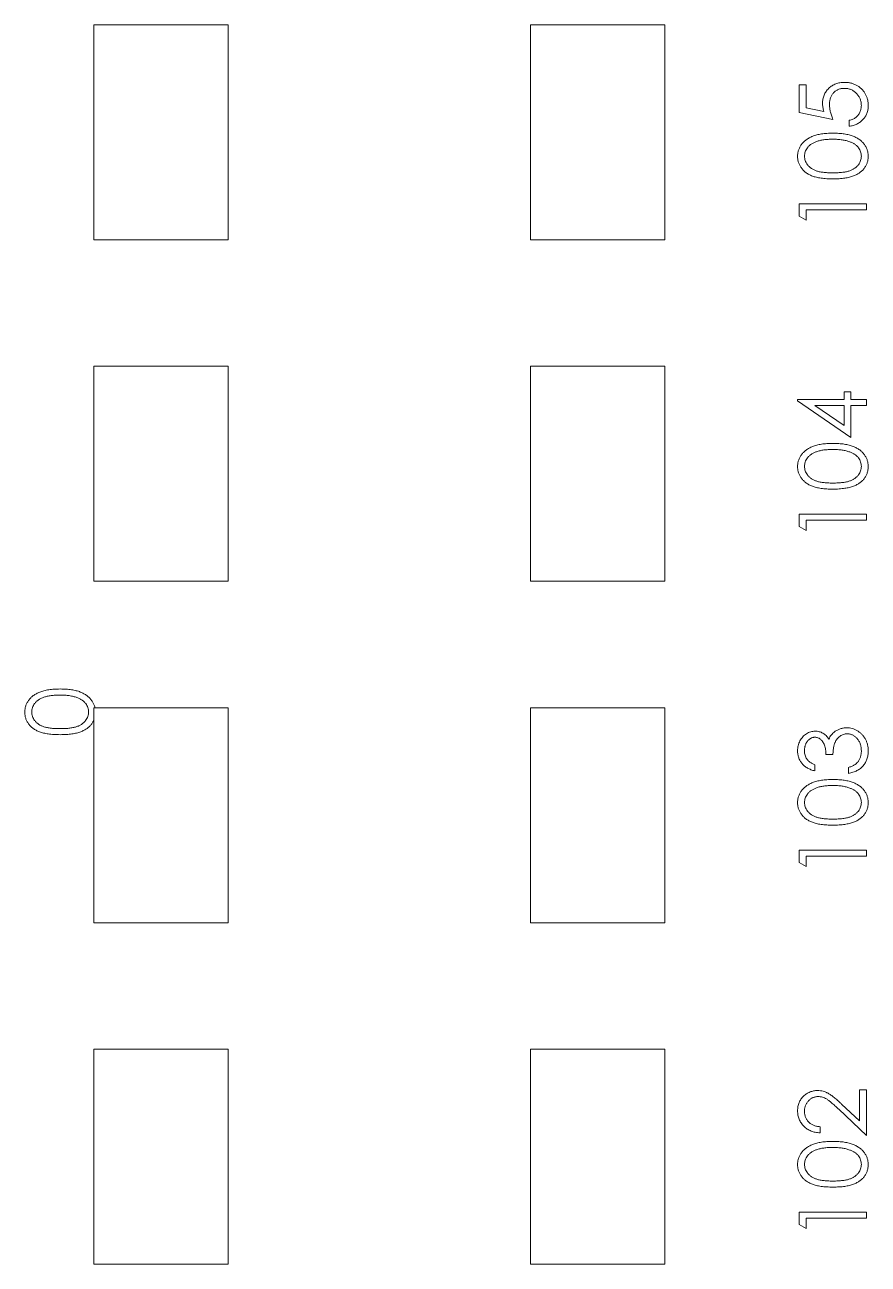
# Model space of a CAD drawing. Header units: inches. Extents: x -128 to 31549, y -2321 to 19035.
# Drawn here: x 2157.38 to 2177.47, y -1339.31 to -1309.8 of the extents above; entities that cross this region are included whole.
import ezdxf

# ---------------------------------------------------------------- set-up
doc = ezdxf.new("R2010")
doc.units = ezdxf.units.IN
doc.header["$MEASUREMENT"] = 0

# ---------------------------------------------------------------- blocks, each defined once
blk = doc.blocks.new('T011')
at = {"color": 7, "linetype": 'Continuous', "lineweight": 15}
for p, q in [((4754.678, -299.747), (4754.678, -301.747)), ((4757.878, -299.747), (4754.678, -299.747)), ((4757.878, -301.747), (4757.878, -299.747)), ((4759.758, -299.747), (4759.758, -301.747)), ((4762.958, -299.747), (4759.758, -299.747)), ((4762.958, -301.747), (4762.958, -299.747)), ((4768.038, -299.747), (4764.838, -299.747)), ((4764.838, -299.747), (4764.838, -301.747)), ((4768.038, -301.747), (4768.038, -299.747)), ((4773.118, -299.747), (4769.918, -299.747)), ((4769.918, -299.747), (4769.918, -301.747)), ((4773.118, -301.747), (4773.118, -299.747)), ((4754.678, -301.747), (4757.878, -301.747)), ((4759.758, -301.747), (4762.958, -301.747)), ((4764.838, -301.747), (4768.038, -301.747)), ((4769.918, -301.747), (4773.118, -301.747)), ((4757.878, -306.247), (4754.678, -306.247)), ((4754.678, -306.247), (4754.678, -308.247)), ((4757.878, -308.247), (4757.878, -306.247)), ((4759.758, -306.247), (4759.758, -308.247)), ((4762.958, -306.247), (4759.758, -306.247)), ((4762.958, -308.247), (4762.958, -306.247)), ((4764.838, -306.247), (4764.838, -308.247)), ((4768.038, -306.247), (4764.838, -306.247)), ((4768.038, -308.247), (4768.038, -306.247)), ((4773.118, -306.247), (4769.918, -306.247)), ((4769.918, -306.247), (4769.918, -308.247)), ((4773.118, -308.247), (4773.118, -306.247)), ((4754.678, -308.247), (4757.878, -308.247)), ((4759.758, -308.247), (4762.958, -308.247)), ((4764.838, -308.247), (4768.038, -308.247)), ((4769.918, -308.247), (4773.118, -308.247)), ((4755.21, -310.349), (4755.269, -310.247)), ((4755.269, -310.247), (4755.454, -310.247)), ((4755.454, -310.247), (4755.454, -311.247)), ((4760.595, -310.349), (4760.653, -310.247)), ((4760.653, -310.247), (4760.838, -310.247)), ((4760.838, -310.247), (4760.838, -311.247)), ((4765.595, -310.349), (4765.653, -310.247)), ((4765.653, -310.247), (4765.838, -310.247)), ((4765.838, -310.247), (4765.838, -311.247)), ((4766.979, -311.016), (4767.525, -310.221)), ((4767.525, -310.221), (4767.544, -310.221)), ((4767.544, -310.221), (4767.544, -310.914)), ((4770.21, -310.349), (4770.269, -310.247)), ((4770.269, -310.247), (4770.454, -310.247)), ((4770.454, -310.247), (4770.454, -311.247)), ((4771.71, -310.747), (4771.813, -310.247)), ((4771.813, -310.247), (4772.223, -310.247)), ((4772.223, -310.247), (4772.223, -310.349)), ((4755.364, -310.349), (4755.21, -310.349)), ((4755.364, -311.247), (4755.364, -310.349)), ((4760.749, -310.349), (4760.595, -310.349)), ((4760.749, -311.247), (4760.749, -310.349)), ((4762.108, -310.478), (4762.018, -310.478)), ((4765.749, -310.349), (4765.595, -310.349)), ((4765.749, -311.247), (4765.749, -310.349)), ((4767.454, -310.479), (4767.156, -310.914)), ((4767.454, -310.914), (4767.454, -310.479)), ((4770.364, -310.349), (4770.21, -310.349)), ((4770.364, -311.247), (4770.364, -310.349)), ((4771.883, -310.349), (4771.829, -310.613)), ((4772.223, -310.349), (4771.883, -310.349)), ((4756.723, -310.555), (4756.633, -310.555)), ((4762.261, -310.747), (4762.261, -310.644)), ((4756.595, -311.247), (4756.983, -310.833)), ((4757.059, -310.877), (4756.809, -311.144)), ((4761.979, -310.978), (4762.069, -310.978)), ((4767.454, -311.016), (4766.979, -311.016)), ((4767.156, -310.914), (4767.454, -310.914)), ((4767.454, -311.247), (4767.454, -311.016)), ((4767.544, -310.914), (4767.659, -310.914)), ((4767.544, -311.016), (4767.544, -311.247)), ((4767.659, -311.016), (4767.544, -311.016)), ((4767.659, -310.914), (4767.659, -311.016)), ((4771.608, -310.991), (4771.697, -310.991)), ((4755.454, -311.247), (4755.364, -311.247)), ((4757.274, -311.247), (4756.595, -311.247)), ((4756.809, -311.144), (4757.274, -311.144)), ((4757.274, -311.144), (4757.274, -311.247)), ((4760.838, -311.247), (4760.749, -311.247)), ((4765.838, -311.247), (4765.749, -311.247)), ((4767.544, -311.247), (4767.454, -311.247)), ((4770.454, -311.247), (4770.364, -311.247))]:
    blk.add_line(p, q, dxfattribs=at)
for points, knots in [([(4762.556, -299.247), (4762.556, -299.231), (4762.557, -299.2), (4762.559, -299.155), (4762.562, -299.112), (4762.567, -299.072), (4762.572, -299.036), (4762.58, -299.001), (4762.588, -298.97), (4762.598, -298.941), (4762.609, -298.915), (4762.621, -298.89), (4762.635, -298.867), (4762.649, -298.846), (4762.665, -298.826), (4762.681, -298.808), (4762.699, -298.792), (4762.718, -298.777), (4762.737, -298.764), (4762.758, -298.753), (4762.778, -298.743), (4762.8, -298.735), (4762.822, -298.729), (4762.844, -298.724), (4762.867, -298.722), (4762.883, -298.721), (4762.891, -298.721)], [0, 0, 0, 0, 0.068595, 0.133246, 0.194313, 0.251279, 0.304513, 0.354235, 0.400481, 0.443411, 0.484015, 0.523252, 0.561042, 0.5979, 0.633518, 0.668314, 0.702496, 0.736685, 0.770293, 0.803437, 0.835913, 0.86846, 0.900847, 0.933467, 0.966258, 1, 1, 1, 1]), ([(4762.891, -298.721), (4762.899, -298.721), (4762.914, -298.722), (4762.938, -298.724), (4762.961, -298.729), (4762.983, -298.735), (4763.005, -298.743), (4763.026, -298.753), (4763.046, -298.764), (4763.066, -298.777), (4763.085, -298.792), (4763.104, -298.809), (4763.121, -298.827), (4763.137, -298.848), (4763.152, -298.87), (4763.166, -298.893), (4763.178, -298.919), (4763.191, -298.946), (4763.201, -298.976), (4763.211, -299.007), (4763.218, -299.041), (4763.225, -299.078), (4763.23, -299.117), (4763.233, -299.158), (4763.235, -299.202), (4763.236, -299.232), (4763.236, -299.247)], [0, 0, 0, 0, 0.033788, 0.067194, 0.099862, 0.132567, 0.165151, 0.197913, 0.231319, 0.265083, 0.299255, 0.334399, 0.369943, 0.406284, 0.444064, 0.482998, 0.523354, 0.565537, 0.609613, 0.656391, 0.705885, 0.758325, 0.813832, 0.872795, 0.934722, 1, 1, 1, 1]), ([(4762.894, -298.824), (4762.883, -298.824), (4762.86, -298.826), (4762.828, -298.834), (4762.796, -298.848), (4762.772, -298.864), (4762.752, -298.879), (4762.739, -298.892), (4762.726, -298.906), (4762.715, -298.921), (4762.704, -298.938), (4762.694, -298.956), (4762.685, -298.976), (4762.677, -298.996), (4762.669, -299.019), (4762.663, -299.044), (4762.658, -299.072), (4762.654, -299.102), (4762.65, -299.134), (4762.648, -299.17), (4762.646, -299.207), (4762.646, -299.233), (4762.646, -299.247)], [0, 0, 0, 0, 0.060387, 0.120883, 0.182755, 0.247811, 0.281299, 0.315088, 0.349702, 0.384857, 0.420966, 0.458511, 0.497175, 0.537602, 0.580503, 0.627468, 0.678388, 0.733983, 0.793747, 0.857714, 0.926698, 1, 1, 1, 1]), ([(4763.146, -299.247), (4763.146, -299.235), (4763.146, -299.211), (4763.144, -299.177), (4763.141, -299.144), (4763.138, -299.113), (4763.133, -299.084), (4763.128, -299.056), (4763.121, -299.03), (4763.113, -299.005), (4763.104, -298.983), (4763.094, -298.961), (4763.084, -298.942), (4763.073, -298.924), (4763.061, -298.907), (4763.048, -298.892), (4763.034, -298.879), (4763.015, -298.864), (4762.99, -298.848), (4762.959, -298.834), (4762.926, -298.826), (4762.905, -298.824), (4762.894, -298.824)], [0, 0, 0, 0, 0.065681, 0.128486, 0.188175, 0.245106, 0.299448, 0.350823, 0.399942, 0.446672, 0.491255, 0.533376, 0.573853, 0.612526, 0.649597, 0.685532, 0.720106, 0.753838, 0.818925, 0.880493, 0.940311, 1, 1, 1, 1]), ([(4762.769, -299.747), (4762.766, -299.745), (4762.755, -299.74), (4762.738, -299.73), (4762.718, -299.718), (4762.7, -299.703), (4762.682, -299.687), (4762.666, -299.669), (4762.65, -299.649), (4762.636, -299.627), (4762.622, -299.604), (4762.61, -299.579), (4762.599, -299.553), (4762.589, -299.524), (4762.58, -299.492), (4762.573, -299.458), (4762.567, -299.421), (4762.562, -299.382), (4762.559, -299.339), (4762.557, -299.294), (4762.556, -299.263), (4762.556, -299.247)], [0.1785689, 0.1785689, 0.1785689, 0.1785689, 0.1961039, 0.2289023, 0.2621581, 0.2959912, 0.3302178, 0.3650598, 0.4009507, 0.4376204, 0.4757075, 0.5153807, 0.5564135, 0.5997648, 0.6464242, 0.6964314, 0.7497815, 0.8065733, 0.8674355, 0.9318868, 1, 1, 1, 1]), ([(4762.646, -299.247), (4762.646, -299.26), (4762.646, -299.286), (4762.648, -299.324), (4762.65, -299.359), (4762.653, -299.392), (4762.658, -299.422), (4762.663, -299.449), (4762.669, -299.474), (4762.676, -299.497), (4762.685, -299.518), (4762.694, -299.537), (4762.703, -299.555), (4762.714, -299.572), (4762.726, -299.587), (4762.739, -299.602), (4762.752, -299.615), (4762.771, -299.63), (4762.797, -299.646), (4762.828, -299.66), (4762.861, -299.668), (4762.883, -299.669), (4762.894, -299.67)], [0, 0, 0, 0, 0.072951, 0.141584, 0.205926, 0.265301, 0.320597, 0.371817, 0.41879, 0.461699, 0.502134, 0.540804, 0.578181, 0.614297, 0.649678, 0.684299, 0.718359, 0.752081, 0.817652, 0.879722, 0.939966, 1, 1, 1, 1]), ([(4763.236, -299.247), (4763.236, -299.263), (4763.235, -299.292), (4763.233, -299.336), (4763.23, -299.377), (4763.225, -299.416), (4763.219, -299.452), (4763.211, -299.486), (4763.202, -299.518), (4763.191, -299.547), (4763.179, -299.574), (4763.166, -299.6), (4763.153, -299.623), (4763.138, -299.645), (4763.122, -299.666), (4763.104, -299.684), (4763.086, -299.701), (4763.067, -299.716), (4763.047, -299.729), (4763.026, -299.741), (4763.005, -299.751), (4762.983, -299.759), (4762.967, -299.763), (4762.959, -299.765), (4762.958, -299.765)], [0, 0, 0, 0, 0.0650633, 0.1267732, 0.1855158, 0.2407647, 0.2929798, 0.3422504, 0.3889193, 0.4327757, 0.4746284, 0.5147747, 0.5536059, 0.5914264, 0.6280281, 0.6638036, 0.6989843, 0.7335915, 0.7676285, 0.8012083, 0.8342638, 0.8669807, 0.8997197, 0.9039496, 0.9039496, 0.9039496, 0.9039496]), ([(4763.108, -299.498), (4763.111, -299.489), (4763.117, -299.471), (4763.125, -299.443), (4763.131, -299.414), (4763.137, -299.383), (4763.141, -299.351), (4763.144, -299.317), (4763.146, -299.283), (4763.146, -299.259), (4763.146, -299.247)], [0, 0, 0, 0, 0.110588, 0.224542, 0.342503, 0.464324, 0.590756, 0.722227, 0.858843, 1, 1, 1, 1]), ([(4762.894, -299.67), (4762.905, -299.67), (4762.927, -299.669), (4762.959, -299.66), (4762.991, -299.647), (4763.015, -299.631), (4763.034, -299.616), (4763.047, -299.603), (4763.06, -299.589), (4763.071, -299.573), (4763.082, -299.557), (4763.092, -299.538), (4763.101, -299.519), (4763.106, -299.505), (4763.108, -299.498)], [0, 0, 0, 0, 0.1128134, 0.2253939, 0.3395948, 0.4596754, 0.5217352, 0.5839258, 0.6481741, 0.713881, 0.7810045, 0.8514509, 0.9240507, 1, 1, 1, 1]), ([(4755.826, -310.747), (4755.826, -310.731), (4755.826, -310.7), (4755.828, -310.655), (4755.831, -310.612), (4755.836, -310.572), (4755.841, -310.536), (4755.849, -310.501), (4755.857, -310.47), (4755.867, -310.441), (4755.878, -310.415), (4755.891, -310.39), (4755.904, -310.367), (4755.918, -310.346), (4755.934, -310.326), (4755.95, -310.308), (4755.968, -310.292), (4755.987, -310.277), (4756.007, -310.264), (4756.027, -310.253), (4756.048, -310.243), (4756.069, -310.235), (4756.091, -310.229), (4756.113, -310.224), (4756.136, -310.222), (4756.152, -310.221), (4756.16, -310.221)], [0, 0, 0, 0, 0.0685946, 0.133246, 0.1943126, 0.2512792, 0.3045134, 0.3542349, 0.4004806, 0.4434108, 0.4840149, 0.5232523, 0.5610424, 0.5979002, 0.6335185, 0.6683144, 0.7024957, 0.7366854, 0.7702932, 0.8034373, 0.835913, 0.8684602, 0.9008465, 0.9334665, 0.9662576, 1, 1, 1, 1]), ([(4756.163, -310.324), (4756.152, -310.324), (4756.13, -310.326), (4756.097, -310.334), (4756.066, -310.348), (4756.041, -310.364), (4756.022, -310.379), (4756.008, -310.392), (4755.996, -310.406), (4755.984, -310.421), (4755.973, -310.438), (4755.963, -310.456), (4755.954, -310.476), (4755.946, -310.496), (4755.938, -310.519), (4755.932, -310.544), (4755.927, -310.572), (4755.923, -310.602), (4755.919, -310.634), (4755.917, -310.67), (4755.915, -310.707), (4755.915, -310.733), (4755.915, -310.747)], [0, 0, 0, 0, 0.0603866, 0.1208832, 0.1827546, 0.247811, 0.2812991, 0.3150876, 0.3497024, 0.3848566, 0.4209662, 0.4585112, 0.4971747, 0.537602, 0.580503, 0.6274675, 0.6783882, 0.7339832, 0.7937467, 0.8577137, 0.9266979, 1, 1, 1, 1]), ([(4756.16, -310.221), (4756.168, -310.221), (4756.184, -310.222), (4756.207, -310.224), (4756.23, -310.229), (4756.252, -310.235), (4756.274, -310.243), (4756.295, -310.253), (4756.316, -310.264), (4756.335, -310.277), (4756.355, -310.292), (4756.373, -310.309), (4756.39, -310.327), (4756.406, -310.348), (4756.421, -310.37), (4756.435, -310.393), (4756.448, -310.419), (4756.46, -310.446), (4756.47, -310.476), (4756.48, -310.507), (4756.488, -310.541), (4756.494, -310.578), (4756.499, -310.617), (4756.503, -310.658), (4756.505, -310.702), (4756.505, -310.732), (4756.505, -310.747)], [0, 0, 0, 0, 0.033788, 0.067194, 0.099862, 0.132567, 0.165151, 0.197913, 0.231319, 0.265083, 0.299255, 0.334399, 0.369943, 0.406284, 0.444064, 0.482998, 0.523354, 0.565537, 0.609613, 0.656391, 0.705885, 0.758325, 0.813832, 0.872795, 0.934722, 1, 1, 1, 1]), ([(4756.415, -310.747), (4756.415, -310.735), (4756.415, -310.711), (4756.414, -310.677), (4756.411, -310.644), (4756.407, -310.613), (4756.402, -310.584), (4756.397, -310.556), (4756.39, -310.53), (4756.382, -310.505), (4756.373, -310.483), (4756.364, -310.461), (4756.353, -310.442), (4756.342, -310.424), (4756.33, -310.407), (4756.317, -310.392), (4756.303, -310.379), (4756.284, -310.364), (4756.259, -310.348), (4756.228, -310.334), (4756.196, -310.326), (4756.174, -310.324), (4756.163, -310.324)], [0, 0, 0, 0, 0.0656812, 0.1284865, 0.1881751, 0.2451061, 0.2994484, 0.3508229, 0.3999417, 0.4466717, 0.4912545, 0.5333763, 0.5738528, 0.6125263, 0.6495971, 0.685532, 0.7201058, 0.7538377, 0.8189254, 0.8804935, 0.9403113, 1, 1, 1, 1]), ([(4756.633, -310.555), (4756.634, -310.543), (4756.635, -310.519), (4756.64, -310.485), (4756.648, -310.453), (4756.659, -310.422), (4756.672, -310.392), (4756.689, -310.365), (4756.708, -310.339), (4756.73, -310.315), (4756.753, -310.293), (4756.779, -310.274), (4756.806, -310.258), (4756.834, -310.244), (4756.863, -310.234), (4756.894, -310.227), (4756.926, -310.222), (4756.948, -310.222), (4756.959, -310.221)], [0, 0, 0, 0, 0.068791, 0.135103, 0.198979, 0.261904, 0.323495, 0.385195, 0.446969, 0.509765, 0.572251, 0.633405, 0.693251, 0.752583, 0.812579, 0.873275, 0.93555, 1, 1, 1, 1]), ([(4756.955, -310.324), (4756.947, -310.324), (4756.932, -310.324), (4756.909, -310.327), (4756.888, -310.332), (4756.867, -310.339), (4756.847, -310.347), (4756.829, -310.358), (4756.811, -310.37), (4756.795, -310.384), (4756.78, -310.4), (4756.767, -310.418), (4756.755, -310.437), (4756.745, -310.457), (4756.737, -310.479), (4756.73, -310.503), (4756.726, -310.528), (4756.724, -310.546), (4756.723, -310.555)], [0, 0, 0, 0, 0.064439, 0.126547, 0.186887, 0.245878, 0.304041, 0.362191, 0.420976, 0.48066, 0.5406, 0.600689, 0.661936, 0.724443, 0.789038, 0.856314, 0.926352, 1, 1, 1, 1]), ([(4757.172, -310.527), (4757.172, -310.52), (4757.171, -310.506), (4757.168, -310.487), (4757.163, -310.468), (4757.156, -310.449), (4757.147, -310.432), (4757.136, -310.415), (4757.124, -310.399), (4757.109, -310.383), (4757.093, -310.37), (4757.076, -310.357), (4757.058, -310.347), (4757.039, -310.339), (4757.019, -310.332), (4756.998, -310.327), (4756.977, -310.324), (4756.962, -310.324), (4756.955, -310.324)], [0, 0, 0, 0, 0.061965, 0.122122, 0.180988, 0.239933, 0.299906, 0.359989, 0.421776, 0.486576, 0.551535, 0.615018, 0.677259, 0.73973, 0.80305, 0.866495, 0.931973, 1, 1, 1, 1]), ([(4756.959, -310.221), (4756.97, -310.222), (4756.992, -310.222), (4757.023, -310.226), (4757.053, -310.233), (4757.082, -310.243), (4757.108, -310.255), (4757.133, -310.271), (4757.157, -310.289), (4757.178, -310.31), (4757.198, -310.332), (4757.215, -310.356), (4757.229, -310.38), (4757.241, -310.406), (4757.25, -310.433), (4757.257, -310.46), (4757.261, -310.489), (4757.261, -310.509), (4757.261, -310.519)], [0, 0, 0, 0, 0.069475, 0.136517, 0.200789, 0.26383, 0.325735, 0.387291, 0.449509, 0.512968, 0.576275, 0.63758, 0.697903, 0.757172, 0.816599, 0.876653, 0.93729, 1, 1, 1, 1]), ([(4761.21, -310.747), (4761.21, -310.731), (4761.21, -310.7), (4761.212, -310.655), (4761.216, -310.612), (4761.22, -310.572), (4761.226, -310.536), (4761.234, -310.501), (4761.242, -310.47), (4761.252, -310.441), (4761.263, -310.415), (4761.275, -310.39), (4761.289, -310.367), (4761.303, -310.346), (4761.319, -310.326), (4761.335, -310.308), (4761.353, -310.292), (4761.372, -310.277), (4761.391, -310.264), (4761.411, -310.253), (4761.432, -310.243), (4761.454, -310.235), (4761.476, -310.229), (4761.498, -310.224), (4761.521, -310.222), (4761.537, -310.221), (4761.545, -310.221)], [0, 0, 0, 0, 0.0685946, 0.133246, 0.1943126, 0.2512792, 0.3045134, 0.3542349, 0.4004806, 0.4434108, 0.4840149, 0.5232523, 0.5610424, 0.5979002, 0.6335185, 0.6683144, 0.7024957, 0.7366854, 0.7702932, 0.8034373, 0.835913, 0.8684602, 0.9008465, 0.9334665, 0.9662576, 1, 1, 1, 1]), ([(4761.548, -310.324), (4761.536, -310.324), (4761.514, -310.326), (4761.482, -310.334), (4761.45, -310.348), (4761.425, -310.364), (4761.406, -310.379), (4761.393, -310.392), (4761.38, -310.406), (4761.369, -310.421), (4761.358, -310.438), (4761.348, -310.456), (4761.339, -310.476), (4761.33, -310.496), (4761.323, -310.519), (4761.317, -310.544), (4761.311, -310.572), (4761.308, -310.602), (4761.304, -310.634), (4761.302, -310.67), (4761.3, -310.707), (4761.3, -310.733), (4761.3, -310.747)], [0, 0, 0, 0, 0.0603866, 0.1208832, 0.1827546, 0.247811, 0.2812991, 0.3150876, 0.3497024, 0.3848566, 0.4209662, 0.4585112, 0.4971747, 0.537602, 0.580503, 0.6274675, 0.6783882, 0.7339832, 0.7937467, 0.8577137, 0.9266979, 1, 1, 1, 1]), ([(4761.545, -310.221), (4761.552, -310.221), (4761.568, -310.222), (4761.592, -310.224), (4761.615, -310.229), (4761.637, -310.235), (4761.658, -310.243), (4761.68, -310.253), (4761.7, -310.264), (4761.72, -310.277), (4761.739, -310.292), (4761.757, -310.309), (4761.774, -310.327), (4761.791, -310.348), (4761.805, -310.37), (4761.82, -310.393), (4761.832, -310.419), (4761.845, -310.446), (4761.855, -310.476), (4761.865, -310.507), (4761.872, -310.541), (4761.879, -310.578), (4761.884, -310.617), (4761.887, -310.658), (4761.889, -310.702), (4761.889, -310.732), (4761.89, -310.747)], [0, 0, 0, 0, 0.033788, 0.067194, 0.099862, 0.132567, 0.165151, 0.197913, 0.231319, 0.265083, 0.299255, 0.334399, 0.369943, 0.406284, 0.444064, 0.482998, 0.523354, 0.565537, 0.609613, 0.656391, 0.705885, 0.758325, 0.813832, 0.872795, 0.934722, 1, 1, 1, 1]), ([(4761.8, -310.747), (4761.8, -310.735), (4761.799, -310.711), (4761.798, -310.677), (4761.795, -310.644), (4761.792, -310.613), (4761.787, -310.584), (4761.782, -310.556), (4761.774, -310.53), (4761.767, -310.505), (4761.758, -310.483), (4761.748, -310.461), (4761.738, -310.442), (4761.727, -310.424), (4761.715, -310.407), (4761.702, -310.392), (4761.688, -310.379), (4761.669, -310.364), (4761.644, -310.348), (4761.613, -310.334), (4761.58, -310.326), (4761.558, -310.324), (4761.548, -310.324)], [0, 0, 0, 0, 0.0656812, 0.1284865, 0.1881751, 0.2451061, 0.2994484, 0.3508229, 0.3999417, 0.4466717, 0.4912545, 0.5333763, 0.5738528, 0.6125263, 0.6495971, 0.685532, 0.7201058, 0.7538377, 0.8189254, 0.8804935, 0.9403113, 1, 1, 1, 1]), ([(4762.018, -310.478), (4762.02, -310.468), (4762.025, -310.448), (4762.035, -310.42), (4762.046, -310.393), (4762.059, -310.369), (4762.073, -310.346), (4762.089, -310.324), (4762.107, -310.305), (4762.126, -310.288), (4762.146, -310.272), (4762.168, -310.258), (4762.19, -310.247), (4762.214, -310.237), (4762.238, -310.23), (4762.263, -310.225), (4762.289, -310.222), (4762.307, -310.221), (4762.316, -310.221)], [0, 0, 0, 0, 0.072625, 0.141977, 0.208985, 0.273957, 0.336889, 0.398745, 0.460116, 0.520825, 0.580994, 0.640152, 0.698622, 0.757271, 0.816427, 0.876254, 0.937165, 1, 1, 1, 1]), ([(4762.317, -310.324), (4762.305, -310.324), (4762.283, -310.325), (4762.251, -310.332), (4762.221, -310.343), (4762.198, -310.356), (4762.182, -310.368), (4762.17, -310.38), (4762.158, -310.392), (4762.147, -310.406), (4762.136, -310.422), (4762.126, -310.439), (4762.116, -310.458), (4762.111, -310.471), (4762.108, -310.478)], [0, 0, 0, 0, 0.122712, 0.239685, 0.351816, 0.463766, 0.520818, 0.579448, 0.640604, 0.705298, 0.773634, 0.844669, 0.920057, 1, 1, 1, 1]), ([(4762.316, -310.221), (4762.329, -310.222), (4762.354, -310.222), (4762.392, -310.23), (4762.429, -310.241), (4762.464, -310.256), (4762.496, -310.276), (4762.525, -310.298), (4762.55, -310.324), (4762.571, -310.353), (4762.587, -310.384), (4762.599, -310.416), (4762.606, -310.448), (4762.607, -310.47), (4762.608, -310.481)], [0, 0, 0, 0, 0.090254, 0.17854, 0.266093, 0.354631, 0.441886, 0.525747, 0.608114, 0.690197, 0.770821, 0.848326, 0.924012, 1, 1, 1, 1]), ([(4762.518, -310.481), (4762.518, -310.475), (4762.518, -310.465), (4762.515, -310.45), (4762.51, -310.435), (4762.504, -310.421), (4762.496, -310.407), (4762.486, -310.394), (4762.474, -310.382), (4762.461, -310.37), (4762.446, -310.359), (4762.431, -310.35), (4762.414, -310.342), (4762.396, -310.335), (4762.378, -310.33), (4762.358, -310.327), (4762.338, -310.324), (4762.324, -310.324), (4762.317, -310.324)], [0, 0, 0, 0, 0.0552745, 0.1099661, 0.1632474, 0.2180762, 0.2733009, 0.3309093, 0.3909945, 0.454176, 0.5188615, 0.5833105, 0.6485167, 0.7150309, 0.7825021, 0.8523227, 0.9249285, 1, 1, 1, 1]), ([(4766.21, -310.747), (4766.21, -310.731), (4766.21, -310.7), (4766.212, -310.655), (4766.216, -310.612), (4766.22, -310.572), (4766.226, -310.536), (4766.234, -310.501), (4766.242, -310.47), (4766.252, -310.441), (4766.263, -310.415), (4766.275, -310.39), (4766.289, -310.367), (4766.303, -310.346), (4766.319, -310.326), (4766.335, -310.308), (4766.353, -310.292), (4766.372, -310.277), (4766.391, -310.264), (4766.411, -310.253), (4766.432, -310.243), (4766.454, -310.235), (4766.476, -310.229), (4766.498, -310.224), (4766.521, -310.222), (4766.537, -310.221), (4766.545, -310.221)], [0, 0, 0, 0, 0.0685946, 0.133246, 0.1943126, 0.2512792, 0.3045134, 0.3542349, 0.4004806, 0.4434108, 0.4840149, 0.5232523, 0.5610424, 0.5979002, 0.6335185, 0.6683144, 0.7024957, 0.7366854, 0.7702932, 0.8034373, 0.835913, 0.8684602, 0.9008465, 0.9334665, 0.9662576, 1, 1, 1, 1]), ([(4766.548, -310.324), (4766.536, -310.324), (4766.514, -310.326), (4766.482, -310.334), (4766.45, -310.348), (4766.425, -310.364), (4766.406, -310.379), (4766.393, -310.392), (4766.38, -310.406), (4766.369, -310.421), (4766.358, -310.438), (4766.348, -310.456), (4766.339, -310.476), (4766.33, -310.496), (4766.323, -310.519), (4766.317, -310.544), (4766.311, -310.572), (4766.308, -310.602), (4766.304, -310.634), (4766.302, -310.67), (4766.3, -310.707), (4766.3, -310.733), (4766.3, -310.747)], [0, 0, 0, 0, 0.0603866, 0.1208832, 0.1827546, 0.247811, 0.2812991, 0.3150876, 0.3497024, 0.3848566, 0.4209662, 0.4585112, 0.4971747, 0.537602, 0.580503, 0.6274675, 0.6783882, 0.7339832, 0.7937467, 0.8577137, 0.9266979, 1, 1, 1, 1]), ([(4766.545, -310.221), (4766.552, -310.221), (4766.568, -310.222), (4766.592, -310.224), (4766.615, -310.229), (4766.637, -310.235), (4766.658, -310.243), (4766.68, -310.253), (4766.7, -310.264), (4766.72, -310.277), (4766.739, -310.292), (4766.757, -310.309), (4766.774, -310.327), (4766.791, -310.348), (4766.805, -310.37), (4766.82, -310.393), (4766.832, -310.419), (4766.845, -310.446), (4766.855, -310.476), (4766.865, -310.507), (4766.872, -310.541), (4766.879, -310.578), (4766.884, -310.617), (4766.887, -310.658), (4766.889, -310.702), (4766.889, -310.732), (4766.89, -310.747)], [0, 0, 0, 0, 0.033788, 0.067194, 0.099862, 0.132567, 0.165151, 0.197913, 0.231319, 0.265083, 0.299255, 0.334399, 0.369943, 0.406284, 0.444064, 0.482998, 0.523354, 0.565537, 0.609613, 0.656391, 0.705885, 0.758325, 0.813832, 0.872795, 0.934722, 1, 1, 1, 1]), ([(4766.8, -310.747), (4766.8, -310.735), (4766.799, -310.711), (4766.798, -310.677), (4766.795, -310.644), (4766.792, -310.613), (4766.787, -310.584), (4766.782, -310.556), (4766.774, -310.53), (4766.767, -310.505), (4766.758, -310.483), (4766.748, -310.461), (4766.738, -310.442), (4766.727, -310.424), (4766.715, -310.407), (4766.702, -310.392), (4766.688, -310.379), (4766.669, -310.364), (4766.644, -310.348), (4766.613, -310.334), (4766.58, -310.326), (4766.558, -310.324), (4766.548, -310.324)], [0, 0, 0, 0, 0.0656812, 0.1284865, 0.1881751, 0.2451061, 0.2994484, 0.3508229, 0.3999417, 0.4466717, 0.4912545, 0.5333763, 0.5738528, 0.6125263, 0.6495971, 0.685532, 0.7201058, 0.7538377, 0.8189254, 0.8804935, 0.9403113, 1, 1, 1, 1]), ([(4770.826, -310.747), (4770.826, -310.731), (4770.826, -310.7), (4770.828, -310.655), (4770.831, -310.612), (4770.836, -310.572), (4770.841, -310.536), (4770.849, -310.501), (4770.857, -310.47), (4770.867, -310.441), (4770.878, -310.415), (4770.891, -310.39), (4770.904, -310.367), (4770.918, -310.346), (4770.934, -310.326), (4770.95, -310.308), (4770.968, -310.292), (4770.987, -310.277), (4771.007, -310.264), (4771.027, -310.253), (4771.048, -310.243), (4771.069, -310.235), (4771.091, -310.229), (4771.113, -310.224), (4771.136, -310.222), (4771.152, -310.221), (4771.16, -310.221)], [0, 0, 0, 0, 0.0685946, 0.133246, 0.1943126, 0.2512792, 0.3045134, 0.3542349, 0.4004806, 0.4434108, 0.4840149, 0.5232523, 0.5610424, 0.5979002, 0.6335185, 0.6683144, 0.7024957, 0.7366854, 0.7702932, 0.8034373, 0.835913, 0.8684602, 0.9008465, 0.9334665, 0.9662576, 1, 1, 1, 1]), ([(4771.163, -310.324), (4771.152, -310.324), (4771.13, -310.326), (4771.097, -310.334), (4771.066, -310.348), (4771.041, -310.364), (4771.022, -310.379), (4771.008, -310.392), (4770.996, -310.406), (4770.984, -310.421), (4770.973, -310.438), (4770.963, -310.456), (4770.954, -310.476), (4770.946, -310.496), (4770.938, -310.519), (4770.932, -310.544), (4770.927, -310.572), (4770.923, -310.602), (4770.919, -310.634), (4770.917, -310.67), (4770.915, -310.707), (4770.915, -310.733), (4770.915, -310.747)], [0, 0, 0, 0, 0.060387, 0.120883, 0.182755, 0.247811, 0.281299, 0.315088, 0.349702, 0.384857, 0.420966, 0.458511, 0.497175, 0.537602, 0.580503, 0.627468, 0.678388, 0.733983, 0.793747, 0.857714, 0.926698, 1, 1, 1, 1]), ([(4771.16, -310.221), (4771.168, -310.221), (4771.184, -310.222), (4771.207, -310.224), (4771.23, -310.229), (4771.252, -310.235), (4771.274, -310.243), (4771.295, -310.253), (4771.316, -310.264), (4771.335, -310.277), (4771.355, -310.292), (4771.373, -310.309), (4771.39, -310.327), (4771.406, -310.348), (4771.421, -310.37), (4771.435, -310.393), (4771.448, -310.419), (4771.46, -310.446), (4771.47, -310.476), (4771.48, -310.507), (4771.488, -310.541), (4771.494, -310.578), (4771.499, -310.617), (4771.503, -310.658), (4771.505, -310.702), (4771.505, -310.732), (4771.505, -310.747)], [0, 0, 0, 0, 0.033788, 0.067194, 0.099862, 0.132567, 0.165151, 0.197913, 0.231319, 0.265083, 0.299255, 0.334399, 0.369943, 0.406284, 0.444064, 0.482998, 0.523354, 0.565537, 0.609613, 0.656391, 0.705885, 0.758325, 0.813832, 0.872795, 0.934722, 1, 1, 1, 1]), ([(4771.415, -310.747), (4771.415, -310.735), (4771.415, -310.711), (4771.414, -310.677), (4771.411, -310.644), (4771.407, -310.613), (4771.402, -310.584), (4771.397, -310.556), (4771.39, -310.53), (4771.382, -310.505), (4771.373, -310.483), (4771.364, -310.461), (4771.353, -310.442), (4771.342, -310.424), (4771.33, -310.407), (4771.317, -310.392), (4771.303, -310.379), (4771.284, -310.364), (4771.259, -310.348), (4771.228, -310.334), (4771.196, -310.326), (4771.174, -310.324), (4771.163, -310.324)], [0, 0, 0, 0, 0.065681, 0.128486, 0.188175, 0.245106, 0.299448, 0.350823, 0.399942, 0.446672, 0.491255, 0.533376, 0.573853, 0.612526, 0.649597, 0.685532, 0.720106, 0.753838, 0.818925, 0.880493, 0.940311, 1, 1, 1, 1]), ([(4756.983, -310.833), (4756.992, -310.823), (4757.01, -310.804), (4757.036, -310.777), (4757.059, -310.751), (4757.079, -310.727), (4757.097, -310.705), (4757.113, -310.686), (4757.125, -310.668), (4757.139, -310.647), (4757.152, -310.622), (4757.164, -310.591), (4757.17, -310.559), (4757.171, -310.537), (4757.172, -310.527)], [0, 0, 0, 0, 0.110803, 0.212829, 0.306101, 0.390647, 0.466924, 0.534481, 0.593587, 0.644557, 0.7362, 0.825024, 0.911986, 1, 1, 1, 1]), ([(4757.261, -310.519), (4757.261, -310.532), (4757.26, -310.56), (4757.252, -310.601), (4757.239, -310.64), (4757.224, -310.672), (4757.208, -310.697), (4757.194, -310.718), (4757.178, -310.741), (4757.159, -310.765), (4757.137, -310.791), (4757.114, -310.818), (4757.087, -310.847), (4757.069, -310.867), (4757.059, -310.877)], [0, 0, 0, 0, 0.098702, 0.195672, 0.292422, 0.391343, 0.444462, 0.504229, 0.570352, 0.642546, 0.722288, 0.807921, 0.90047, 1, 1, 1, 1]), ([(4762.261, -310.644), (4762.274, -310.644), (4762.298, -310.644), (4762.333, -310.639), (4762.367, -310.632), (4762.399, -310.621), (4762.428, -310.609), (4762.453, -310.595), (4762.473, -310.579), (4762.49, -310.561), (4762.502, -310.542), (4762.511, -310.523), (4762.517, -310.502), (4762.518, -310.488), (4762.518, -310.481)], [0, 0, 0, 0, 0.110166, 0.215787, 0.318027, 0.417574, 0.51165, 0.596162, 0.672935, 0.74367, 0.810677, 0.874059, 0.936696, 1, 1, 1, 1]), ([(4762.608, -310.481), (4762.607, -310.492), (4762.607, -310.512), (4762.601, -310.543), (4762.592, -310.571), (4762.579, -310.598), (4762.562, -310.623), (4762.542, -310.646), (4762.518, -310.668), (4762.5, -310.68), (4762.491, -310.687)], [0, 0, 0, 0, 0.128068, 0.250608, 0.37063, 0.490072, 0.610375, 0.734313, 0.863217, 1, 1, 1, 1]), ([(4762.491, -310.687), (4762.501, -310.692), (4762.523, -310.702), (4762.551, -310.722), (4762.577, -310.745), (4762.592, -310.763), (4762.599, -310.772)], [0, 0, 0, 0, 0.25388, 0.503009, 0.750291, 1, 1, 1, 1]), ([(4771.931, -310.696), (4771.923, -310.696), (4771.907, -310.696), (4771.882, -310.699), (4771.856, -310.703), (4771.829, -310.708), (4771.801, -310.716), (4771.772, -310.724), (4771.741, -310.735), (4771.721, -310.743), (4771.71, -310.747)], [0, 0, 0, 0, 0.102203, 0.211023, 0.3251, 0.446502, 0.573788, 0.708901, 0.850358, 1, 1, 1, 1]), ([(4771.829, -310.613), (4771.84, -310.61), (4771.86, -310.604), (4771.89, -310.598), (4771.919, -310.594), (4771.938, -310.593), (4771.947, -310.593)], [0, 0, 0, 0, 0.275068, 0.532901, 0.773973, 1, 1, 1, 1]), ([(4772.172, -310.916), (4772.172, -310.908), (4772.171, -310.893), (4772.168, -310.87), (4772.163, -310.848), (4772.156, -310.827), (4772.146, -310.808), (4772.135, -310.789), (4772.122, -310.772), (4772.106, -310.757), (4772.089, -310.742), (4772.071, -310.73), (4772.05, -310.719), (4772.029, -310.71), (4772.006, -310.704), (4771.982, -310.699), (4771.957, -310.696), (4771.939, -310.696), (4771.931, -310.696)], [0, 0, 0, 0, 0.065351, 0.127916, 0.18836, 0.247216, 0.30563, 0.36377, 0.422661, 0.482687, 0.5433, 0.604118, 0.664965, 0.727413, 0.791468, 0.858055, 0.927037, 1, 1, 1, 1]), ([(4771.947, -310.593), (4771.958, -310.593), (4771.98, -310.594), (4772.012, -310.598), (4772.043, -310.606), (4772.072, -310.616), (4772.099, -310.628), (4772.125, -310.644), (4772.15, -310.663), (4772.173, -310.685), (4772.194, -310.708), (4772.212, -310.734), (4772.227, -310.761), (4772.24, -310.79), (4772.25, -310.82), (4772.256, -310.852), (4772.261, -310.886), (4772.261, -310.908), (4772.261, -310.92)], [0, 0, 0, 0, 0.065808, 0.129394, 0.190894, 0.251281, 0.310815, 0.370371, 0.430768, 0.492881, 0.555104, 0.616067, 0.677256, 0.73826, 0.800762, 0.864778, 0.931045, 1, 1, 1, 1]), ([(4756.16, -311.273), (4756.152, -311.272), (4756.136, -311.272), (4756.113, -311.269), (4756.091, -311.265), (4756.069, -311.259), (4756.048, -311.251), (4756.027, -311.242), (4756.007, -311.23), (4755.988, -311.218), (4755.969, -311.203), (4755.951, -311.187), (4755.935, -311.169), (4755.92, -311.149), (4755.905, -311.127), (4755.892, -311.104), (4755.879, -311.079), (4755.868, -311.053), (4755.858, -311.024), (4755.849, -310.992), (4755.842, -310.958), (4755.836, -310.921), (4755.831, -310.882), (4755.828, -310.839), (4755.826, -310.794), (4755.826, -310.763), (4755.826, -310.747)], [0, 0, 0, 0, 0.033787, 0.066622, 0.099285, 0.131361, 0.163585, 0.196104, 0.228902, 0.262158, 0.295991, 0.330218, 0.36506, 0.400951, 0.43762, 0.475708, 0.515381, 0.556414, 0.599765, 0.646424, 0.696431, 0.749782, 0.806573, 0.867436, 0.931887, 1, 1, 1, 1]), ([(4755.915, -310.747), (4755.915, -310.76), (4755.915, -310.786), (4755.917, -310.824), (4755.92, -310.859), (4755.923, -310.892), (4755.927, -310.922), (4755.932, -310.949), (4755.938, -310.974), (4755.946, -310.997), (4755.954, -311.018), (4755.963, -311.037), (4755.973, -311.055), (4755.984, -311.072), (4755.995, -311.087), (4756.008, -311.102), (4756.022, -311.115), (4756.041, -311.13), (4756.066, -311.146), (4756.097, -311.16), (4756.13, -311.168), (4756.152, -311.169), (4756.163, -311.17)], [0, 0, 0, 0, 0.072951, 0.141584, 0.205926, 0.265301, 0.320597, 0.371817, 0.41879, 0.461699, 0.502134, 0.540804, 0.578181, 0.614297, 0.649678, 0.684299, 0.718359, 0.752081, 0.817652, 0.879722, 0.939966, 1, 1, 1, 1]), ([(4756.505, -310.747), (4756.505, -310.763), (4756.505, -310.792), (4756.503, -310.836), (4756.499, -310.877), (4756.494, -310.916), (4756.488, -310.952), (4756.48, -310.986), (4756.471, -311.018), (4756.46, -311.047), (4756.449, -311.074), (4756.436, -311.1), (4756.422, -311.123), (4756.407, -311.145), (4756.391, -311.166), (4756.374, -311.184), (4756.355, -311.201), (4756.336, -311.216), (4756.316, -311.229), (4756.295, -311.241), (4756.274, -311.251), (4756.252, -311.259), (4756.23, -311.265), (4756.207, -311.269), (4756.184, -311.272), (4756.168, -311.272), (4756.16, -311.273)], [0, 0, 0, 0, 0.065063, 0.126773, 0.185516, 0.240765, 0.29298, 0.34225, 0.388919, 0.432776, 0.474628, 0.514775, 0.553606, 0.591426, 0.628028, 0.663804, 0.698984, 0.733591, 0.767628, 0.801208, 0.834264, 0.866981, 0.89972, 0.932702, 0.966176, 1, 1, 1, 1]), ([(4756.377, -310.998), (4756.38, -310.989), (4756.387, -310.971), (4756.394, -310.943), (4756.401, -310.914), (4756.406, -310.883), (4756.41, -310.851), (4756.413, -310.817), (4756.415, -310.783), (4756.415, -310.759), (4756.415, -310.747)], [0, 0, 0, 0, 0.110588, 0.224542, 0.342503, 0.464324, 0.590756, 0.722227, 0.858843, 1, 1, 1, 1]), ([(4761.545, -311.273), (4761.537, -311.272), (4761.521, -311.272), (4761.498, -311.269), (4761.476, -311.265), (4761.454, -311.259), (4761.433, -311.251), (4761.412, -311.242), (4761.392, -311.23), (4761.372, -311.218), (4761.354, -311.203), (4761.336, -311.187), (4761.32, -311.169), (4761.304, -311.149), (4761.29, -311.127), (4761.276, -311.104), (4761.264, -311.079), (4761.253, -311.053), (4761.243, -311.024), (4761.234, -310.992), (4761.227, -310.958), (4761.221, -310.921), (4761.216, -310.882), (4761.212, -310.839), (4761.21, -310.794), (4761.21, -310.763), (4761.21, -310.747)], [0, 0, 0, 0, 0.033787, 0.066622, 0.099285, 0.131361, 0.163585, 0.196104, 0.228902, 0.262158, 0.295991, 0.330218, 0.36506, 0.400951, 0.43762, 0.475708, 0.515381, 0.556414, 0.599765, 0.646424, 0.696431, 0.749782, 0.806573, 0.867436, 0.931887, 1, 1, 1, 1]), ([(4761.3, -310.747), (4761.3, -310.76), (4761.3, -310.786), (4761.302, -310.824), (4761.304, -310.859), (4761.307, -310.892), (4761.312, -310.922), (4761.317, -310.949), (4761.323, -310.974), (4761.33, -310.997), (4761.338, -311.018), (4761.348, -311.037), (4761.357, -311.055), (4761.368, -311.072), (4761.38, -311.087), (4761.393, -311.102), (4761.406, -311.115), (4761.425, -311.13), (4761.45, -311.146), (4761.482, -311.16), (4761.514, -311.168), (4761.537, -311.169), (4761.548, -311.17)], [0, 0, 0, 0, 0.072951, 0.141584, 0.205926, 0.265301, 0.320597, 0.371817, 0.41879, 0.461699, 0.502134, 0.540804, 0.578181, 0.614297, 0.649678, 0.684299, 0.718359, 0.752081, 0.817652, 0.879722, 0.939966, 1, 1, 1, 1]), ([(4761.89, -310.747), (4761.889, -310.763), (4761.889, -310.792), (4761.887, -310.836), (4761.884, -310.877), (4761.879, -310.916), (4761.872, -310.952), (4761.865, -310.986), (4761.856, -311.018), (4761.845, -311.047), (4761.833, -311.074), (4761.82, -311.1), (4761.807, -311.123), (4761.792, -311.145), (4761.776, -311.166), (4761.758, -311.184), (4761.74, -311.201), (4761.721, -311.216), (4761.701, -311.229), (4761.68, -311.241), (4761.659, -311.251), (4761.637, -311.259), (4761.615, -311.265), (4761.592, -311.269), (4761.568, -311.272), (4761.552, -311.272), (4761.545, -311.273)], [0, 0, 0, 0, 0.065063, 0.126773, 0.185516, 0.240765, 0.29298, 0.34225, 0.388919, 0.432776, 0.474628, 0.514775, 0.553606, 0.591426, 0.628028, 0.663804, 0.698984, 0.733591, 0.767628, 0.801208, 0.834264, 0.866981, 0.89972, 0.932702, 0.966176, 1, 1, 1, 1]), ([(4761.762, -310.998), (4761.765, -310.989), (4761.771, -310.971), (4761.779, -310.943), (4761.785, -310.914), (4761.791, -310.883), (4761.795, -310.851), (4761.798, -310.817), (4761.8, -310.783), (4761.8, -310.759), (4761.8, -310.747)], [0, 0, 0, 0, 0.110588, 0.224542, 0.342503, 0.464324, 0.590756, 0.722227, 0.858843, 1, 1, 1, 1]), ([(4762.569, -310.958), (4762.569, -310.949), (4762.568, -310.931), (4762.561, -310.903), (4762.55, -310.877), (4762.535, -310.852), (4762.516, -310.829), (4762.494, -310.808), (4762.469, -310.791), (4762.446, -310.78), (4762.426, -310.772), (4762.408, -310.766), (4762.388, -310.762), (4762.367, -310.757), (4762.343, -310.754), (4762.318, -310.751), (4762.29, -310.749), (4762.271, -310.747), (4762.261, -310.747)], [0, 0, 0, 0, 0.0669092, 0.1334854, 0.2010351, 0.2712343, 0.34288, 0.4138361, 0.4859766, 0.5602296, 0.5998842, 0.6440548, 0.6918919, 0.7446875, 0.8014918, 0.8628577, 0.9293284, 1, 1, 1, 1]), ([(4762.599, -310.772), (4762.604, -310.779), (4762.614, -310.792), (4762.625, -310.813), (4762.636, -310.834), (4762.644, -310.856), (4762.651, -310.879), (4762.655, -310.902), (4762.658, -310.926), (4762.659, -310.942), (4762.659, -310.95)], [0, 0, 0, 0, 0.128136, 0.254173, 0.378112, 0.501712, 0.623986, 0.747096, 0.872875, 1, 1, 1, 1]), ([(4766.545, -311.273), (4766.537, -311.272), (4766.521, -311.272), (4766.498, -311.269), (4766.476, -311.265), (4766.454, -311.259), (4766.433, -311.251), (4766.412, -311.242), (4766.392, -311.23), (4766.372, -311.218), (4766.354, -311.203), (4766.336, -311.187), (4766.32, -311.169), (4766.304, -311.149), (4766.29, -311.127), (4766.276, -311.104), (4766.264, -311.079), (4766.253, -311.053), (4766.243, -311.024), (4766.234, -310.992), (4766.227, -310.958), (4766.221, -310.921), (4766.216, -310.882), (4766.212, -310.839), (4766.21, -310.794), (4766.21, -310.763), (4766.21, -310.747)], [0, 0, 0, 0, 0.033787, 0.066622, 0.099285, 0.131361, 0.163585, 0.196104, 0.228902, 0.262158, 0.295991, 0.330218, 0.36506, 0.400951, 0.43762, 0.475708, 0.515381, 0.556414, 0.599765, 0.646424, 0.696431, 0.749782, 0.806573, 0.867436, 0.931887, 1, 1, 1, 1]), ([(4766.3, -310.747), (4766.3, -310.76), (4766.3, -310.786), (4766.302, -310.824), (4766.304, -310.859), (4766.307, -310.892), (4766.312, -310.922), (4766.317, -310.949), (4766.323, -310.974), (4766.33, -310.997), (4766.338, -311.018), (4766.348, -311.037), (4766.357, -311.055), (4766.368, -311.072), (4766.38, -311.087), (4766.393, -311.102), (4766.406, -311.115), (4766.425, -311.13), (4766.45, -311.146), (4766.482, -311.16), (4766.514, -311.168), (4766.537, -311.169), (4766.548, -311.17)], [0, 0, 0, 0, 0.072951, 0.141584, 0.205926, 0.265301, 0.320597, 0.371817, 0.41879, 0.461699, 0.502134, 0.540804, 0.578181, 0.614297, 0.649678, 0.684299, 0.718359, 0.752081, 0.817652, 0.879722, 0.939966, 1, 1, 1, 1]), ([(4766.89, -310.747), (4766.889, -310.763), (4766.889, -310.792), (4766.887, -310.836), (4766.884, -310.877), (4766.879, -310.916), (4766.872, -310.952), (4766.865, -310.986), (4766.856, -311.018), (4766.845, -311.047), (4766.833, -311.074), (4766.82, -311.1), (4766.807, -311.123), (4766.792, -311.145), (4766.776, -311.166), (4766.758, -311.184), (4766.74, -311.201), (4766.721, -311.216), (4766.701, -311.229), (4766.68, -311.241), (4766.659, -311.251), (4766.637, -311.259), (4766.615, -311.265), (4766.592, -311.269), (4766.568, -311.272), (4766.552, -311.272), (4766.545, -311.273)], [0, 0, 0, 0, 0.065063, 0.126773, 0.185516, 0.240765, 0.29298, 0.34225, 0.388919, 0.432776, 0.474628, 0.514775, 0.553606, 0.591426, 0.628028, 0.663804, 0.698984, 0.733591, 0.767628, 0.801208, 0.834264, 0.866981, 0.89972, 0.932702, 0.966176, 1, 1, 1, 1]), ([(4766.762, -310.998), (4766.765, -310.989), (4766.771, -310.971), (4766.779, -310.943), (4766.785, -310.914), (4766.791, -310.883), (4766.795, -310.851), (4766.798, -310.817), (4766.8, -310.783), (4766.8, -310.759), (4766.8, -310.747)], [0, 0, 0, 0, 0.110588, 0.224542, 0.342503, 0.464324, 0.590756, 0.722227, 0.858843, 1, 1, 1, 1]), ([(4771.16, -311.273), (4771.152, -311.272), (4771.136, -311.272), (4771.113, -311.269), (4771.091, -311.265), (4771.069, -311.259), (4771.048, -311.251), (4771.027, -311.242), (4771.007, -311.23), (4770.988, -311.218), (4770.969, -311.203), (4770.951, -311.187), (4770.935, -311.169), (4770.92, -311.149), (4770.905, -311.127), (4770.892, -311.104), (4770.879, -311.079), (4770.868, -311.053), (4770.858, -311.024), (4770.849, -310.992), (4770.842, -310.958), (4770.836, -310.921), (4770.831, -310.882), (4770.828, -310.839), (4770.826, -310.794), (4770.826, -310.763), (4770.826, -310.747)], [0, 0, 0, 0, 0.033787, 0.066622, 0.099285, 0.131361, 0.163585, 0.196104, 0.228902, 0.262158, 0.295991, 0.330218, 0.36506, 0.400951, 0.43762, 0.475708, 0.515381, 0.556414, 0.599765, 0.646424, 0.696431, 0.749782, 0.806573, 0.867436, 0.931887, 1, 1, 1, 1]), ([(4770.915, -310.747), (4770.915, -310.76), (4770.915, -310.786), (4770.917, -310.824), (4770.92, -310.859), (4770.923, -310.892), (4770.927, -310.922), (4770.932, -310.949), (4770.938, -310.974), (4770.946, -310.997), (4770.954, -311.018), (4770.963, -311.037), (4770.973, -311.055), (4770.984, -311.072), (4770.995, -311.087), (4771.008, -311.102), (4771.022, -311.115), (4771.041, -311.13), (4771.066, -311.146), (4771.097, -311.16), (4771.13, -311.168), (4771.152, -311.169), (4771.163, -311.17)], [0, 0, 0, 0, 0.072951, 0.141584, 0.205926, 0.265301, 0.320597, 0.371817, 0.41879, 0.461699, 0.502134, 0.540804, 0.578181, 0.614297, 0.649678, 0.684299, 0.718359, 0.752081, 0.817652, 0.879722, 0.939966, 1, 1, 1, 1]), ([(4771.505, -310.747), (4771.505, -310.763), (4771.505, -310.792), (4771.503, -310.836), (4771.499, -310.877), (4771.494, -310.916), (4771.488, -310.952), (4771.48, -310.986), (4771.471, -311.018), (4771.46, -311.047), (4771.449, -311.074), (4771.436, -311.1), (4771.422, -311.123), (4771.407, -311.145), (4771.391, -311.166), (4771.374, -311.184), (4771.355, -311.201), (4771.336, -311.216), (4771.316, -311.229), (4771.295, -311.241), (4771.274, -311.251), (4771.252, -311.259), (4771.23, -311.265), (4771.207, -311.269), (4771.184, -311.272), (4771.168, -311.272), (4771.16, -311.273)], [0, 0, 0, 0, 0.065063, 0.126773, 0.185516, 0.240765, 0.29298, 0.34225, 0.388919, 0.432776, 0.474628, 0.514775, 0.553606, 0.591426, 0.628028, 0.663804, 0.698984, 0.733591, 0.767628, 0.801208, 0.834264, 0.866981, 0.89972, 0.932702, 0.966176, 1, 1, 1, 1]), ([(4771.377, -310.998), (4771.38, -310.989), (4771.387, -310.971), (4771.394, -310.943), (4771.401, -310.914), (4771.406, -310.883), (4771.41, -310.851), (4771.413, -310.817), (4771.415, -310.783), (4771.415, -310.759), (4771.415, -310.747)], [0, 0, 0, 0, 0.110588, 0.224542, 0.342503, 0.464324, 0.590756, 0.722227, 0.858843, 1, 1, 1, 1]), ([(4756.163, -311.17), (4756.174, -311.17), (4756.196, -311.169), (4756.228, -311.16), (4756.26, -311.147), (4756.284, -311.131), (4756.303, -311.116), (4756.317, -311.103), (4756.329, -311.089), (4756.34, -311.073), (4756.351, -311.057), (4756.361, -311.038), (4756.37, -311.019), (4756.375, -311.005), (4756.377, -310.998)], [0, 0, 0, 0, 0.112813, 0.225394, 0.339595, 0.459675, 0.521735, 0.583926, 0.648174, 0.713881, 0.781004, 0.851451, 0.924051, 1, 1, 1, 1]), ([(4761.548, -311.17), (4761.559, -311.17), (4761.581, -311.169), (4761.613, -311.16), (4761.644, -311.147), (4761.669, -311.131), (4761.688, -311.116), (4761.701, -311.103), (4761.713, -311.089), (4761.725, -311.073), (4761.736, -311.057), (4761.746, -311.038), (4761.754, -311.019), (4761.759, -311.005), (4761.762, -310.998)], [0, 0, 0, 0, 0.112813, 0.225394, 0.339595, 0.459675, 0.521735, 0.583926, 0.648174, 0.713881, 0.781004, 0.851451, 0.924051, 1, 1, 1, 1]), ([(4762.313, -311.273), (4762.302, -311.272), (4762.281, -311.272), (4762.25, -311.268), (4762.221, -311.262), (4762.193, -311.254), (4762.166, -311.244), (4762.14, -311.231), (4762.116, -311.216), (4762.094, -311.198), (4762.073, -311.178), (4762.053, -311.156), (4762.036, -311.132), (4762.021, -311.105), (4762.007, -311.076), (4761.996, -311.045), (4761.986, -311.012), (4761.982, -310.989), (4761.979, -310.978)], [0, 0, 0, 0, 0.065541, 0.128963, 0.190377, 0.250092, 0.308548, 0.366398, 0.424542, 0.48317, 0.542243, 0.601739, 0.662506, 0.724856, 0.789128, 0.856346, 0.926295, 1, 1, 1, 1]), ([(4762.069, -310.978), (4762.071, -310.985), (4762.076, -311), (4762.084, -311.022), (4762.093, -311.042), (4762.102, -311.06), (4762.112, -311.076), (4762.123, -311.091), (4762.135, -311.105), (4762.143, -311.112), (4762.147, -311.116)], [0, 0, 0, 0, 0.14977, 0.291316, 0.425966, 0.55216, 0.671527, 0.786122, 0.895325, 1, 1, 1, 1]), ([(4762.659, -310.95), (4762.658, -310.964), (4762.657, -310.992), (4762.648, -311.033), (4762.634, -311.073), (4762.614, -311.112), (4762.589, -311.148), (4762.56, -311.18), (4762.527, -311.208), (4762.489, -311.231), (4762.449, -311.25), (4762.406, -311.263), (4762.36, -311.271), (4762.329, -311.272), (4762.313, -311.273)], [0, 0, 0, 0, 0.079648, 0.158922, 0.239619, 0.322609, 0.406035, 0.487602, 0.569685, 0.653036, 0.737436, 0.822478, 0.909748, 1, 1, 1, 1]), ([(4762.315, -311.17), (4762.324, -311.17), (4762.342, -311.169), (4762.369, -311.166), (4762.394, -311.162), (4762.418, -311.155), (4762.441, -311.146), (4762.462, -311.135), (4762.481, -311.122), (4762.499, -311.107), (4762.516, -311.091), (4762.53, -311.074), (4762.542, -311.057), (4762.552, -311.038), (4762.56, -311.019), (4762.565, -311), (4762.569, -310.979), (4762.569, -310.965), (4762.569, -310.958)], [0, 0, 0, 0, 0.076072, 0.148752, 0.218403, 0.28576, 0.350598, 0.414964, 0.478069, 0.541761, 0.60435, 0.664075, 0.721464, 0.777587, 0.832644, 0.887844, 0.94346, 1, 1, 1, 1]), ([(4766.548, -311.17), (4766.559, -311.17), (4766.581, -311.169), (4766.613, -311.16), (4766.644, -311.147), (4766.669, -311.131), (4766.688, -311.116), (4766.701, -311.103), (4766.713, -311.089), (4766.725, -311.073), (4766.736, -311.057), (4766.746, -311.038), (4766.754, -311.019), (4766.759, -311.005), (4766.762, -310.998)], [0, 0, 0, 0, 0.112813, 0.225394, 0.339595, 0.459675, 0.521735, 0.583926, 0.648174, 0.713881, 0.781004, 0.851451, 0.924051, 1, 1, 1, 1]), ([(4771.163, -311.17), (4771.174, -311.17), (4771.196, -311.169), (4771.228, -311.16), (4771.26, -311.147), (4771.284, -311.131), (4771.303, -311.116), (4771.317, -311.103), (4771.329, -311.089), (4771.34, -311.073), (4771.351, -311.057), (4771.361, -311.038), (4771.37, -311.019), (4771.375, -311.005), (4771.377, -310.998)], [0, 0, 0, 0, 0.112813, 0.225394, 0.339595, 0.459675, 0.521735, 0.583926, 0.648174, 0.713881, 0.781004, 0.851451, 0.924051, 1, 1, 1, 1]), ([(4771.913, -311.273), (4771.903, -311.272), (4771.883, -311.272), (4771.854, -311.268), (4771.827, -311.262), (4771.8, -311.253), (4771.775, -311.242), (4771.751, -311.229), (4771.728, -311.213), (4771.707, -311.194), (4771.687, -311.174), (4771.67, -311.152), (4771.654, -311.129), (4771.64, -311.104), (4771.629, -311.078), (4771.62, -311.05), (4771.612, -311.021), (4771.609, -311.001), (4771.608, -310.991)], [0, 0, 0, 0, 0.065421, 0.128708, 0.190236, 0.250724, 0.310637, 0.370766, 0.431615, 0.493523, 0.555883, 0.617342, 0.678668, 0.740711, 0.802985, 0.866803, 0.932347, 1, 1, 1, 1]), ([(4771.697, -310.991), (4771.7, -311), (4771.704, -311.018), (4771.713, -311.044), (4771.725, -311.067), (4771.738, -311.088), (4771.754, -311.105), (4771.773, -311.121), (4771.793, -311.136), (4771.816, -311.148), (4771.841, -311.158), (4771.866, -311.165), (4771.892, -311.169), (4771.909, -311.17), (4771.918, -311.17)], [0, 0, 0, 0, 0.094687, 0.181994, 0.264377, 0.34218, 0.418618, 0.496509, 0.577369, 0.661511, 0.746733, 0.831258, 0.915206, 1, 1, 1, 1]), ([(4772.261, -310.92), (4772.261, -310.928), (4772.261, -310.945), (4772.259, -310.969), (4772.255, -310.992), (4772.25, -311.015), (4772.244, -311.038), (4772.236, -311.06), (4772.227, -311.081), (4772.216, -311.102), (4772.204, -311.122), (4772.191, -311.141), (4772.177, -311.158), (4772.163, -311.175), (4772.146, -311.19), (4772.129, -311.204), (4772.112, -311.217), (4772.092, -311.229), (4772.073, -311.239), (4772.052, -311.248), (4772.031, -311.256), (4772.009, -311.262), (4771.986, -311.267), (4771.962, -311.27), (4771.938, -311.272), (4771.921, -311.272), (4771.913, -311.273)], [0, 0, 0, 0, 0.044014, 0.087434, 0.130118, 0.172554, 0.214555, 0.256298, 0.298438, 0.340849, 0.382715, 0.423924, 0.464246, 0.504074, 0.543862, 0.583567, 0.623094, 0.663229, 0.703551, 0.743938, 0.784541, 0.82575, 0.867757, 0.910745, 0.954914, 1, 1, 1, 1]), ([(4771.918, -311.17), (4771.926, -311.17), (4771.943, -311.169), (4771.968, -311.166), (4771.992, -311.16), (4772.015, -311.152), (4772.037, -311.142), (4772.058, -311.129), (4772.078, -311.115), (4772.097, -311.098), (4772.115, -311.079), (4772.13, -311.059), (4772.143, -311.038), (4772.154, -311.016), (4772.162, -310.993), (4772.168, -310.968), (4772.171, -310.943), (4772.171, -310.925), (4772.172, -310.916)], [0, 0, 0, 0, 0.064207, 0.126425, 0.18768, 0.248216, 0.308305, 0.369661, 0.431699, 0.495947, 0.559758, 0.622295, 0.683911, 0.745092, 0.80674, 0.869087, 0.93329, 1, 1, 1, 1]), ([(4762.147, -311.116), (4762.153, -311.12), (4762.164, -311.129), (4762.182, -311.14), (4762.202, -311.149), (4762.222, -311.157), (4762.244, -311.163), (4762.266, -311.167), (4762.29, -311.17), (4762.306, -311.17), (4762.315, -311.17)], [0, 0, 0, 0, 0.118271, 0.236178, 0.355663, 0.475904, 0.600127, 0.728608, 0.861313, 1, 1, 1, 1])]:
    blk.add_open_spline(points, degree=3, knots=knots, dxfattribs=at)
blk = doc.blocks.new('11')
at = {"color": 3}
blk.add_blockref('T011', (-1141.804, 58.387), dxfattribs=at)

msp = doc.modelspace()

# ---------------------------------------------------------------- block references
at = {"color": 3, "xscale": 1.599999999999994, "yscale": 1.599999999999994, "zscale": 1.6, "rotation": 90}
msp.add_blockref('11', (1772.85, -7119.905), dxfattribs=at)

doc.saveas('drawing.dxf')
